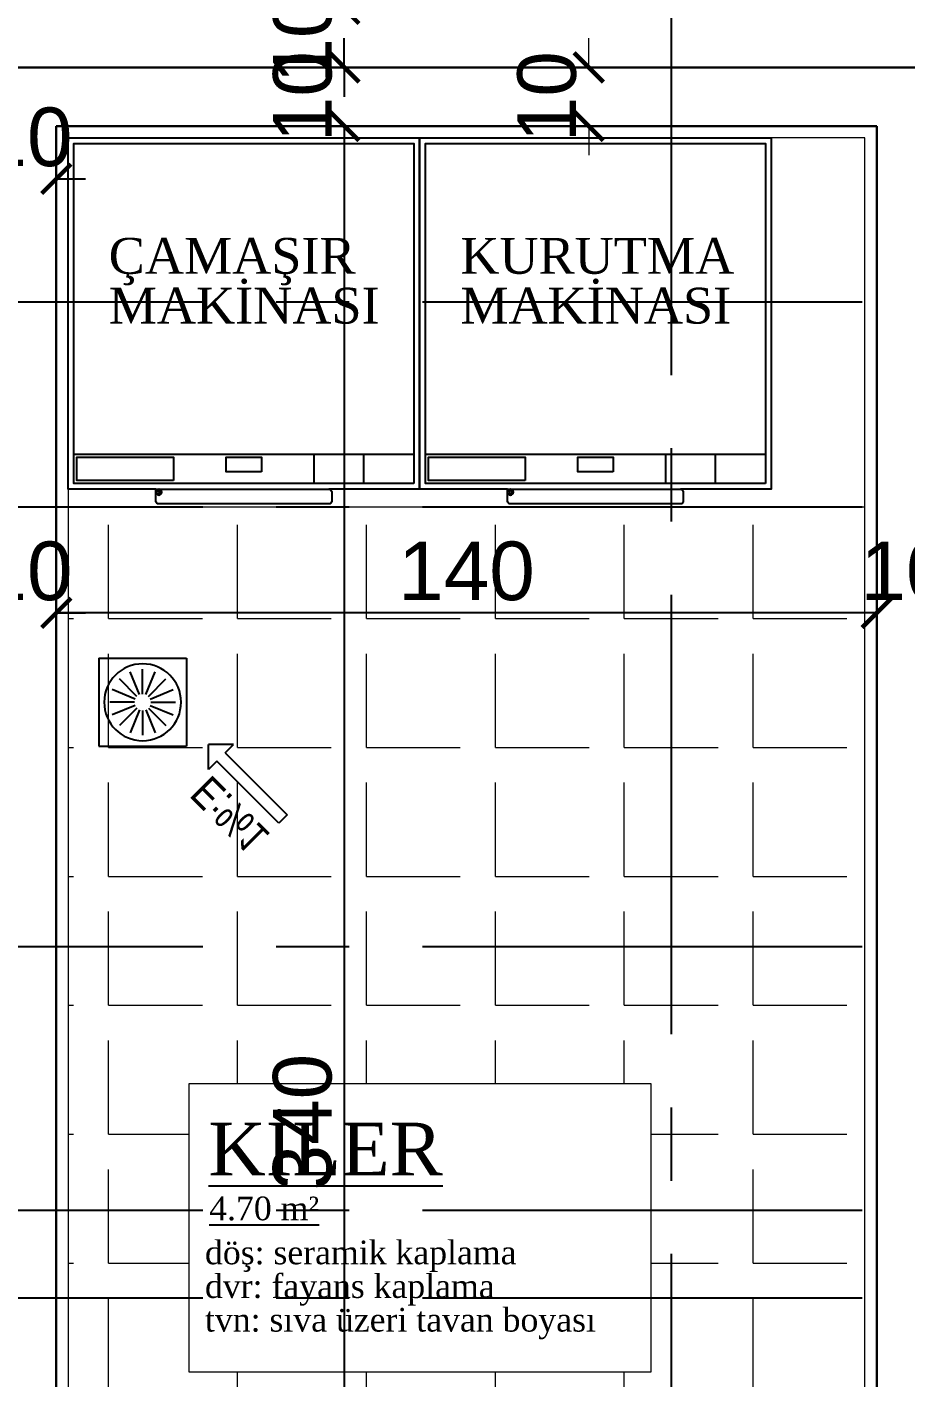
# Model space of a CAD drawing. Header units: millimetres. Extents: x 2778 to 13672, y 1832 to 5175.
# Drawn here: x 6771.6 to 6921.6, y 3431.7 to 3662.1 of the extents above; entities that cross this region are included whole.
import ezdxf

# ---------------------------------------------------------------- set-up
doc = ezdxf.new("R2010")
doc.units = ezdxf.units.MM
doc.linetypes.add('CENTER2', pattern=[112.5, 75, -12.5, 12.5, -12.5])
doc.linetypes.add('DASHDOT2', pattern=[12.7, 6.35, -3.175, 0, -3.175])
doc.layers.add('7-DCR-FRN', color=8, linetype='Continuous')
doc.layers.add('Yazi', color=7, linetype='Continuous')
for name, color, linetype, lineweight in [('aks', 251, 'DASHDOT2', 35), ('duvar', 232, 'Continuous', 30), ('Kiris', 7, 'Continuous', 30), ('sıva iç', 21, 'Continuous', 0), ('tefriş', 252, 'Continuous', 5), ('yazı', 11, 'Continuous', 20), ('z - tarama', 251, 'Continuous', 18), ('ÖLÇÜ İÇ', 7, 'Continuous', 9)]:
    doc.layers.add(name, color=color, linetype=linetype, lineweight=lineweight)
doc.styles.get("Standard").update_dxf_attribs({"font": 'arial.ttf'})
doc.styles.add('swis', font='swissc.ttf', dxfattribs={"height": 10})
doc.styles.add('Times roman', font='times.ttf')
doc.dimstyles.new('zulay iç ölçü', dxfattribs={"dimtxt": 10, "dimasz": 5, "dimexe": 0.18, "dimexo": 0, "dimgap": 2, "dimtad": 3, "dimdec": 0, "dimzin": 0, "dimdsep": 46, "dimtxsty": 'Standard', "dimblk": 'ARCHTICK', "dimcen": 0.09, "dimse1": 1, "dimse2": 1, "dimadec": 0, "dimazin": 0, "dimtfac": 1, "dimtdec": 0, "dimtix": 1, "dimtofl": 0, "dimtmove": 0, "dimatfit": 3, "dimldrblk": 'ARCHTICK', "dimfxl": 1, "dimtolj": 1, "dimtzin": 0, "dimarcsym": 0})
pattern_1 = [(0, (-1057024.51, 409725.164), (0, 22), [16, -6]), (90, (-1057024.51, 409725.164), (-22, 1e-15), [16, -6])]

# ---------------------------------------------------------------- blocks, each defined once
blk = doc.blocks.new('*U489')
at = {"layer": '7-DCR-FRN', "linetype": 'Continuous'}
for points in [[(15.5, 5, 0.414214), (15, 4.5), (15, 3, 0.414214), (15.5, 2.5), (44.5, 2.5, 0.414214), (45, 3), (45, 5), (60, 5), (60, 65), (0, 65), (0, 5)], [(45, 5), (15.5, 5, 0.414214), (15, 4.5), (15, 3, 0.414214), (15.5, 2.5), (44.5, 2.5, 0.414214), (45, 3)]]:
    blk.add_lwpolyline(points, format="xyb", close=True, dxfattribs=at)
for points in [[(1, 6), (59, 6), (59, 64), (1, 64)], [(1, 6), (59, 6), (59, 11), (1, 11)], [(1, 6), (18, 6), (18, 11), (1, 11)], [(27, 8), (33, 8), (33, 10.5), (27, 10.5)], [(42, 6.5), (58.5, 6.5), (58.5, 10.5), (42, 10.5)]]:
    blk.add_lwpolyline(points, close=True, dxfattribs=at)
blk.add_lwpolyline([(9.5, 6), (9.5, 11)], dxfattribs=at)
for radius in [0.5, 0.25]:
    blk.add_circle((44.5, 4.5), radius, dxfattribs=at)
blk = doc.blocks.new('eğim çizgisi')
at = {"layer": 'Yazi'}
for p, q in [((1343.11, 4120.2), (1332.51, 4109.59)), ((1344.53, 4118.78), (1343.11, 4120.2)), ((1333.92, 4108.18), (1344.53, 4118.78)), ((1331.09, 4111.01), (1331.09, 4106.76)), ((1332.51, 4109.59), (1331.09, 4111.01)), ((1333.92, 4108.18), (1335.34, 4106.76)), ((1312.34, 4092.04), (1312.34, 4107.04)), ((1312.34, 4107.04), (1327.34, 4107.04)), ((1327.34, 4092.04), (1327.34, 4107.04)), ((1335.34, 4106.76), (1331.09, 4106.76)), ((1318.85, 4100.54), (1315.87, 4103.52)), ((1319.31, 4100.84), (1317.69, 4104.74)), ((1319.84, 4100.95), (1319.84, 4105.17)), ((1320.38, 4100.84), (1322, 4104.74)), ((1320.84, 4100.54), (1323.82, 4103.52)), ((1318.54, 4100.08), (1314.65, 4101.7)), ((1321.14, 4100.08), (1325.04, 4101.7)), ((1318.44, 4099.54), (1314.22, 4099.54)), ((1318.54, 4099.01), (1314.65, 4097.39)), ((1321.14, 4099.01), (1325.04, 4097.39)), ((1321.25, 4099.54), (1325.47, 4099.54)), ((1318.85, 4098.55), (1315.87, 4095.57)), ((1319.31, 4098.24), (1317.69, 4094.35)), ((1319.84, 4098.14), (1319.84, 4093.92)), ((1320.38, 4098.24), (1322, 4094.35)), ((1320.84, 4098.55), (1323.82, 4095.57)), ((1312.34, 4092.04), (1327.34, 4092.04))]:
    blk.add_line(p, q, dxfattribs=at)
blk.add_circle((1319.84, 4099.54), 6.56, dxfattribs=at)
at = {"layer": 'Yazi', "style": 'swis'}
blk.add_text('E:%%%1', height=5.335, rotation=45, dxfattribs=at).set_placement((1331.42, 4111.73))
blk = doc.blocks.new('_ArchTick')
at = {"color": 0, "linetype": 'ByBlock', "const_width": 0.15}
blk.add_lwpolyline([(-0.5, -0.5), (0.5, 0.5)], dxfattribs=at)
blk = doc.blocks.new('*D2135')
at = {"layer": 'Defpoints', "color": 0, "transparency": 16777216}
for p in [(6825.73, 3655.23), (6825.73, 3645.23), (6825.73, 3645.23)]:
    blk.add_point(p, dxfattribs=at)
at = {"layer": 'ÖLÇÜ İÇ', "color": 0, "lineweight": -2, "transparency": 16777216}
for p, q in [((6825.73, 3655.23), (6825.73, 3660.23)), ((6825.73, 3645.23), (6825.73, 3640.23))]:
    blk.add_line(p, q, dxfattribs=at)
at = {"layer": 'ÖLÇÜ İÇ', "color": 0, "lineweight": -2, "transparency": 16777216, "xscale": 5, "yscale": 5, "zscale": 5}
for p, rotation in [((6825.73, 3655.23), 270), ((6825.73, 3645.23), 90)]:
    blk.add_blockref('_ArchTick', p, dxfattribs=dict(at, rotation=rotation))
at = {"layer": 'ÖLÇÜ İÇ', "color": 0, "transparency": 16777216, "insert": (6818.63, 3650.23), "char_height": 10, "attachment_point": 5, "rotation": 90}
blk.add_mtext('\\A1;10', dxfattribs=at)
blk = doc.blocks.new('*D2136')
at = {"layer": 'Defpoints', "color": 0, "transparency": 16777216}
for p in [(6825.73, 3645.23), (6825.73, 3305.23), (6825.73, 3305.23)]:
    blk.add_point(p, dxfattribs=at)
at = {"layer": 'ÖLÇÜ İÇ', "color": 0, "lineweight": -2, "transparency": 16777216}
blk.add_line((6825.73, 3645.23), (6825.73, 3305.23), dxfattribs=at)
at = {"layer": 'ÖLÇÜ İÇ', "color": 0, "lineweight": -2, "transparency": 16777216, "xscale": 5, "yscale": 5, "zscale": 5}
for p, rotation in [((6825.73, 3645.23), 90), ((6825.73, 3305.23), 270)]:
    blk.add_blockref('_ArchTick', p, dxfattribs=dict(at, rotation=rotation))
at = {"layer": 'ÖLÇÜ İÇ', "color": 0, "transparency": 16777216, "insert": (6818.62, 3475.23), "char_height": 10, "attachment_point": 5, "rotation": 90}
blk.add_mtext('\\A1;340', dxfattribs=at)
blk = doc.blocks.new('*D2195')
at = {"layer": 'Defpoints', "color": 0, "transparency": 16777216}
for p in [(6916.58, 3562.14), (6916.58, 3562.14), (6926.58, 3562.14)]:
    blk.add_point(p, dxfattribs=at)
at = {"layer": 'ÖLÇÜ İÇ', "color": 0, "lineweight": -2, "transparency": 16777216}
for p, q in [((6916.58, 3562.14), (6911.58, 3562.14)), ((6926.58, 3562.14), (6931.58, 3562.14))]:
    blk.add_line(p, q, dxfattribs=at)
at = {"layer": 'ÖLÇÜ İÇ', "color": 0, "lineweight": -2, "transparency": 16777216, "xscale": 5, "yscale": 5, "zscale": 5}
blk.add_blockref('_ArchTick', (6916.58, 3562.14), dxfattribs=at)
at = {"layer": 'ÖLÇÜ İÇ', "color": 0, "lineweight": -2, "transparency": 16777216, "xscale": 5, "yscale": 5, "zscale": 5, "rotation": 180}
blk.add_blockref('_ArchTick', (6926.58, 3562.14), dxfattribs=at)
at = {"layer": 'ÖLÇÜ İÇ', "color": 0, "transparency": 16777216, "insert": (6921.58, 3569.24), "char_height": 10, "attachment_point": 5}
blk.add_mtext('\\A1;10', dxfattribs=at)
blk = doc.blocks.new('*D2196')
at = {"layer": 'Defpoints', "color": 0, "transparency": 16777216}
for p in [(6776.58, 3562.14), (6776.58, 3562.14), (6916.58, 3562.14)]:
    blk.add_point(p, dxfattribs=at)
at = {"layer": 'ÖLÇÜ İÇ', "color": 0, "lineweight": -2, "transparency": 16777216}
blk.add_line((6916.58, 3562.14), (6776.58, 3562.14), dxfattribs=at)
at = {"layer": 'ÖLÇÜ İÇ', "color": 0, "lineweight": -2, "transparency": 16777216, "xscale": 5, "yscale": 5, "zscale": 5, "rotation": 180}
blk.add_blockref('_ArchTick', (6776.58, 3562.14), dxfattribs=at)
at = {"layer": 'ÖLÇÜ İÇ', "color": 0, "lineweight": -2, "transparency": 16777216, "xscale": 5, "yscale": 5, "zscale": 5}
blk.add_blockref('_ArchTick', (6916.58, 3562.14), dxfattribs=at)
at = {"layer": 'ÖLÇÜ İÇ', "color": 0, "transparency": 16777216, "insert": (6846.58, 3569.24), "char_height": 10, "attachment_point": 5}
blk.add_mtext('\\A1;140', dxfattribs=at)
blk = doc.blocks.new('*D2197')
at = {"layer": 'Defpoints', "color": 0, "transparency": 16777216}
for p in [(6766.58, 3562.14), (6766.58, 3562.14), (6776.58, 3562.14)]:
    blk.add_point(p, dxfattribs=at)
at = {"layer": 'ÖLÇÜ İÇ', "color": 0, "lineweight": -2, "transparency": 16777216}
for p, q in [((6766.58, 3562.14), (6761.58, 3562.14)), ((6776.58, 3562.14), (6781.58, 3562.14))]:
    blk.add_line(p, q, dxfattribs=at)
at = {"layer": 'ÖLÇÜ İÇ', "color": 0, "lineweight": -2, "transparency": 16777216, "xscale": 5, "yscale": 5, "zscale": 5}
blk.add_blockref('_ArchTick', (6766.58, 3562.14), dxfattribs=at)
at = {"layer": 'ÖLÇÜ İÇ', "color": 0, "lineweight": -2, "transparency": 16777216, "xscale": 5, "yscale": 5, "zscale": 5, "rotation": 180}
blk.add_blockref('_ArchTick', (6776.58, 3562.14), dxfattribs=at)
at = {"layer": 'ÖLÇÜ İÇ', "color": 0, "transparency": 16777216, "insert": (6771.58, 3569.24), "char_height": 10, "attachment_point": 5}
blk.add_mtext('\\A1;10', dxfattribs=at)
blk = doc.blocks.new('*D2260')
at = {"layer": 'Defpoints', "color": 0, "transparency": 16777216}
for p in [(6766.58, 3636.2), (6776.58, 3636.2), (6776.58, 3636.2)]:
    blk.add_point(p, dxfattribs=at)
at = {"layer": 'ÖLÇÜ İÇ', "color": 0, "lineweight": -2, "transparency": 16777216}
for p, q in [((6766.58, 3636.2), (6761.58, 3636.2)), ((6776.58, 3636.2), (6781.58, 3636.2))]:
    blk.add_line(p, q, dxfattribs=at)
at = {"layer": 'ÖLÇÜ İÇ', "color": 0, "lineweight": -2, "transparency": 16777216, "xscale": 5, "yscale": 5, "zscale": 5}
blk.add_blockref('_ArchTick', (6766.58, 3636.2), dxfattribs=at)
at = {"layer": 'ÖLÇÜ İÇ', "color": 0, "lineweight": -2, "transparency": 16777216, "xscale": 5, "yscale": 5, "zscale": 5, "rotation": 180}
blk.add_blockref('_ArchTick', (6776.58, 3636.2), dxfattribs=at)
at = {"layer": 'ÖLÇÜ İÇ', "color": 0, "transparency": 16777216, "insert": (6771.58, 3643.31), "char_height": 10, "attachment_point": 5}
blk.add_mtext('\\A1;10', dxfattribs=at)
blk = doc.blocks.new('*D2393')
at = {"layer": 'Defpoints', "color": 0, "transparency": 16777216}
for p in [(6825.73, 3665.23), (6825.73, 3665.23), (6825.73, 3655.23)]:
    blk.add_point(p, dxfattribs=at)
at = {"layer": 'ÖLÇÜ İÇ', "color": 0, "lineweight": -2, "transparency": 16777216}
for p, q in [((6825.73, 3665.23), (6825.73, 3670.23)), ((6825.73, 3655.23), (6825.73, 3650.23))]:
    blk.add_line(p, q, dxfattribs=at)
at = {"layer": 'ÖLÇÜ İÇ', "color": 0, "lineweight": -2, "transparency": 16777216, "xscale": 5, "yscale": 5, "zscale": 5}
for p, rotation in [((6825.73, 3665.23), 270), ((6825.73, 3655.23), 90)]:
    blk.add_blockref('_ArchTick', p, dxfattribs=dict(at, rotation=rotation))
at = {"layer": 'ÖLÇÜ İÇ', "color": 0, "transparency": 16777216, "insert": (6818.63, 3660.23), "char_height": 10, "attachment_point": 5, "rotation": 90}
blk.add_mtext('\\A1;10', dxfattribs=at)

msp = doc.modelspace()

# ---------------------------------------------------------------- hatches: boundary and pattern name
at = {"layer": 'z - tarama', "true_color": 0xffffff}
h = msp.add_hatch(dxfattribs=at)
h.set_pattern_fill('ANGLE', scale=80, style=0)
h.set_pattern_definition(pattern_1)
h.paths.add_polyline_path([(7356.58, 3205.23), (7464.58, 3205.23), (7464.58, 3196.6), (7463.58, 3196.6), (7463.58, 3191.6), (7464.58, 3191.6), (7464.58, 3077.23), (7442.24, 3077.23), (7442.24, 3078.23), (7437.24, 3078.23), (7437.24, 3077.23), (7434.24, 3077.23), (7356.58, 3077.23)])
h.paths.add_polyline_path([(7356.58, 3250.23), (7464.58, 3250.23), (7464.58, 3205.23), (7356.58, 3205.23)])
h.paths.add_polyline_path([(7356.58, 3293.23), (7359.64, 3293.23), (7359.64, 3292.23), (7364.64, 3292.23), (7364.64, 3293.23), (7367.64, 3293.23), (7452.64, 3293.23), (7452.64, 3292.23), (7457.64, 3292.23), (7457.64, 3293.23), (7464.58, 3293.23), (7464.58, 3289.6), (7463.58, 3289.6), (7463.58, 3284.6), (7464.58, 3284.6), (7464.58, 3281.6), (7464.58, 3250.23), (7356.58, 3250.23)])
h.paths.add_polyline_path([(7031.58, 3293.23), (7069.16, 3293.23), (7069.16, 3292.23), (7074.16, 3292.23), (7074.16, 3293.23), (7077.16, 3293.23), (7162.16, 3293.23), (7162.16, 3292.23), (7167.16, 3292.23), (7167.16, 3293.23), (7356.58, 3293.23), (7356.58, 3250.23), (7031.58, 3250.23)])
h.paths.add_polyline_path([(7031.58, 3250.23), (7356.58, 3250.23), (7356.58, 3205.23), (7031.58, 3205.23)])
h.paths.add_polyline_path([(7031.58, 3205.23), (7356.58, 3205.23), (7356.58, 3075.23), (7341.58, 3075.23), (7341.58, 3165.23), (7031.58, 3165.23)])
h.paths.add_polyline_path([(7344.49, 3078.23), (7349.24, 3078.23), (7349.24, 3077.98, 0.414214), (7348.99, 3078.23), (7344.24, 3078.23), (7344.24, 3077.98, -0.414214)], flags=16)
h.paths.add_polyline_path([(6926.58, 3205.23), (7031.58, 3205.23), (7031.58, 3167.23), (6994.69, 3167.23), (6994.69, 3168.23), (6989.69, 3168.23), (6989.69, 3167.23), (6986.69, 3167.23), (6926.58, 3167.23)])
h.paths.add_polyline_path([(6926.58, 3250.23), (7031.58, 3250.23), (7031.58, 3205.23), (6926.58, 3205.23)])
h.paths.add_polyline_path([(6926.58, 3293.23), (7031.58, 3293.23), (7031.58, 3250.23), (6926.58, 3250.23)])
h.paths.add_polyline_path([(6881.58, 3293.23), (6926.58, 3293.23), (6926.58, 3250.23), (6881.58, 3250.23)])
h.paths.add_polyline_path([(6881.58, 3250.23), (6926.58, 3250.23), (6926.58, 3205.23), (6881.58, 3205.23)])
h.paths.add_polyline_path([(6881.58, 3205.23), (6926.58, 3205.23), (6926.58, 3167.23), (6901.69, 3167.23), (6901.69, 3168.23), (6896.69, 3168.23), (6896.69, 3167.23), (6881.58, 3167.23)])
h.paths.add_polyline_path([(6443.58, 3205.23), (6881.58, 3205.23), (6881.58, 3167.23), (6856.04, 3167.23), (6856.04, 3168.23), (6851.04, 3168.23), (6851.04, 3167.23), (6848.04, 3167.23), (6763.04, 3167.23), (6763.04, 3168.23), (6758.04, 3168.23), (6758.04, 3167.23), (6443.58, 3167.23)])
h.paths.add_polyline_path([(6592.44, 3250.23), (6881.58, 3250.23), (6881.58, 3205.23), (6443.58, 3205.23), (6443.58, 3248.23), (6448.58, 3248.23), (6448.58, 3250.23), (6482.68, 3250.23), (6482.68, 3210.98), (6592.44, 3210.98)])
h.paths.add_polyline_path([(6592.44, 3276.65), (6482.68, 3276.65), (6482.68, 3250.23), (6448.58, 3250.23), (6448.58, 3295.23), (6594.58, 3295.23), (6594.58, 3293.23), (6634.58, 3293.23), (6662.6, 3293.23), (6662.6, 3292.23), (6667.6, 3292.23), (6667.6, 3293.23), (6670.6, 3293.23), (6755.6, 3293.23), (6755.6, 3292.23), (6760.6, 3292.23), (6760.6, 3293.23), (6777.51, 3293.23), (6777.51, 3292.23), (6782.51, 3292.23), (6782.51, 3293.23), (6785.51, 3293.23), (6870.51, 3293.23), (6870.51, 3292.23), (6875.51, 3292.23), (6875.51, 3293.23), (6881.58, 3293.23), (6881.58, 3250.23), (6592.44, 3250.23)])
h.paths.add_polyline_path([(6448.58, 3355.23), (6594.58, 3355.23), (6594.58, 3295.23), (6448.58, 3295.23)])
h.paths.add_polyline_path([(6448.58, 3445.23), (6594.58, 3445.23), (6594.58, 3355.23), (6448.58, 3355.23)])
h.paths.add_polyline_path([(6448.58, 3460.23), (6594.58, 3460.23), (6594.58, 3445.23), (6448.58, 3445.23)])
h.paths.add_polyline_path([(6448.58, 3505.23), (6594.58, 3505.23), (6594.58, 3460.23), (6448.58, 3460.23)])
h.paths.add_polyline_path([(6443.58, 3643.23), (6594.58, 3643.23), (6594.58, 3505.23), (6448.58, 3505.23), (6448.58, 3507.23), (6443.58, 3507.23)])
at = {"layer": 'z - tarama'}
h = msp.add_hatch(dxfattribs=at)
h.set_pattern_fill('ANGLE', color=252, scale=80, style=0)
h.set_pattern_definition(pattern_1)
h.paths.add_polyline_path([(6881.58, 3355.23), (6914.58, 3355.23), (6914.58, 3322.23), (6881.58, 3322.23)])
h.paths.add_polyline_path([(6854.95, 3355.23), (6881.58, 3355.23), (6881.58, 3322.23), (6879.58, 3322.23), (6879.58, 3307.23), (6875.51, 3307.23), (6875.51, 3307.98, 0.414214), (6875.26, 3308.23), (6870.76, 3308.23, 0.414214), (6870.51, 3307.98), (6870.51, 3307.23), (6869.71, 3307.23, 0.150327)])
h.paths.add_polyline_path([(6778.58, 3355.23), (6828.92, 3355.23), (6783.68, 3309.99), (6785.38, 3308.3), (6784.31, 3307.23), (6782.51, 3307.23), (6782.51, 3307.98, 0.414214), (6782.26, 3308.23), (6778.58, 3308.23)])
h.paths.add_polyline_path([(6784.31, 3307.85), (6784.31, 3307.7, -0.414214), (6783.71, 3308.3), (6783.86, 3308.3, 0.414214)], flags=16)
h.paths.add_polyline_path([(6778.58, 3445.23), (6799.26, 3445.23), (6799.26, 3432.57), (6878.04, 3432.57), (6878.04, 3445.23), (6881.58, 3445.23), (6881.58, 3355.23), (6854.95, 3355.23, 0.047156), (6844.7, 3367.62), (6844.7, 3367.62), (6843, 3369.32), (6842.98, 3369.29, 0.191599), (6784.31, 3392.63), (6784.31, 3355.23), (6778.58, 3355.23)])
h.paths.add_polyline_path([(6881.58, 3445.23), (6914.58, 3445.23), (6914.58, 3355.23), (6881.58, 3355.23)])
h.paths.add_polyline_path([(6881.58, 3460.23), (6914.58, 3460.23), (6914.58, 3445.23), (6881.58, 3445.23)])
h.paths.add_polyline_path([(6881.58, 3505.23), (6914.58, 3505.23), (6914.58, 3460.23), (6881.58, 3460.23)])
h.paths.add_polyline_path([(6778.58, 3505.23), (6881.58, 3505.23), (6881.58, 3460.23), (6878.04, 3460.23), (6878.04, 3481.82), (6799.26, 3481.82), (6799.26, 3460.23), (6778.58, 3460.23)])
h.paths.add_polyline_path([(6778.58, 3460.23), (6799.26, 3460.23), (6799.26, 3445.23), (6778.58, 3445.23)])
h.paths.add_polyline_path([(6878.04, 3460.23), (6881.58, 3460.23), (6881.58, 3445.23), (6878.04, 3445.23)])
h.paths.add_polyline_path([(6782.18, 3323.21), (6820.22, 3361.24), (6826.93, 3354.53), (6788.9, 3316.5)], flags=9)
h.paths.add_polyline_path([(6914.58, 3580.23), (6881.58, 3580.23), (6881.58, 3505.23), (6914.58, 3505.23)])
h.paths.add_polyline_path([(6881.58, 3580.23), (6778.58, 3580.23), (6778.58, 3505.23), (6881.58, 3505.23)])

# ---------------------------------------------------------------- linework, layer by layer
at = {"layer": 'aks', "color": 251, "linetype": 'CENTER2', "lineweight": -3}
for points in [[(6881.58, 2140.23), (6881.58, 5100.23)], [(2901.58, 3615.23), (8131.58, 3615.23)], [(2901.58, 3580.23), (8131.58, 3580.23)], [(2901.58, 3505.23), (8131.58, 3505.23)], [(2901.58, 3460.23), (8131.58, 3460.23)], [(2901.58, 3445.23), (8131.58, 3445.23)]]:
    msp.add_lwpolyline(points, dxfattribs=at)
at = {"layer": 'duvar', "lineweight": 30}
for p, q in [((6916.58, 3645.23), (6776.58, 3645.23)), ((6776.58, 3645.23), (6776.58, 3305.23)), ((6916.58, 3645.23), (6916.58, 3320.23))]:
    msp.add_line(p, q, dxfattribs=at)
at = {"layer": 'Kiris'}
msp.add_lwpolyline([(7856.58, 3655.23), (6766.58, 3655.23)], dxfattribs=at)
msp.add_lwpolyline([(7856.58, 3655.23), (6766.58, 3655.23)], dxfattribs=at)
at = {"layer": 'sıva iç'}
msp.add_lwpolyline([(6914.58, 3643.23), (6778.58, 3643.23), (6778.58, 3307.23), (6879.58, 3307.23), (6879.58, 3322.23), (6914.58, 3322.23)], close=True, dxfattribs=at)
msp.add_lwpolyline([(6778.58, 3580.23), (6914.58, 3580.23)], dxfattribs=at)
at = {"layer": 'yazı'}
msp.add_lwpolyline([(6799.26, 3481.82), (6878.04, 3481.82), (6878.04, 3432.57), (6799.26, 3432.57)], close=True, dxfattribs=at)
at = {"layer": 'ÖLÇÜ İÇ'}
for p, q in [((6867.43, 3655.23), (6867.43, 3660.23)), ((6867.43, 3645.23), (6867.43, 3640.23))]:
    msp.add_line(p, q, dxfattribs=at)

# ---------------------------------------------------------------- block references
at = {"layer": '7-DCR-FRN', "linetype": 'Continuous', "xscale": -1}
for p in [(6838.58, 3578.23), (6898.58, 3578.23)]:
    msp.add_blockref('*U489', p, dxfattribs=at)
at = {"layer": 'tefriş', "xscale": -1, "rotation": 180}
msp.add_blockref('eğim çizgisi', (5471.47, 7646.43), dxfattribs=at)
at = {"layer": 'ÖLÇÜ İÇ', "xscale": 5, "yscale": 5, "zscale": 5}
for p, rotation in [((6867.43, 3655.23), 270), ((6867.43, 3645.23), 90)]:
    msp.add_blockref('_ArchTick', p, dxfattribs=dict(at, rotation=rotation))

# ---------------------------------------------------------------- texts
at = {"layer": 'Yazi', "style": 'Times roman'}
for s, height, p in [('ÇAMAŞIR', 6.122, (6785.52, 3620.01)), ('KURUTMA', 6.122, (6845.52, 3620.01)), ('MAKİNASI', 6.122, (6785.52, 3611.51)), ('MAKİNASI', 6.122, (6845.52, 3611.51)), ('%%UKİLER', 8.996, (6802.53, 3466.14)), ('%%U4.70 m²', 4.037, (6802.67, 3458.49))]:
    msp.add_text(s, height=height, dxfattribs=at).set_placement(p)
at = {"layer": 'yazı', "style": 'Times roman'}
for s, p in [('döş: seramik kaplama', (6801.95, 3450.98)), ('dvr: fayans kaplama', (6801.95, 3445.23)), ('tvn: sıva üzeri tavan boyası', (6801.95, 3439.49))]:
    msp.add_text(s, height=4.0366, dxfattribs=at).set_placement(p)
at = {"layer": 'ÖLÇÜ İÇ', "insert": (6860.32, 3650.23), "char_height": 10, "attachment_point": 5, "rotation": 90}
msp.add_mtext('\\A1;10', dxfattribs=at)

# ---------------------------------------------------------------- dimensions: what is measured, and where the dimension line sits
at = {"layer": 'ÖLÇÜ İÇ'}
for base, p2, angle, picture, middle in [((6825.73, 3665.23), (6825.73, 3665.23), 270, '*D2393', (6818.63, 3660.23)), ((6825.73, 3645.23), (6825.73, 3645.23), 90, '*D2135', (6818.63, 3650.23))]:
    dim = msp.add_linear_dim(base=base, p1=(6825.73, 3655.23), p2=p2, angle=angle, dimstyle='zulay iç ölçü', dxfattribs=at)
    dim.commit()
    dim.dimension.update_dxf_attribs({"geometry": picture, "text_midpoint": middle})
dim = msp.add_linear_dim(base=(6776.58, 3636.2), p1=(6766.58, 3636.2), p2=(6776.58, 3636.2), dimstyle='zulay iç ölçü', dxfattribs=at)
dim.commit()
dim.dimension.update_dxf_attribs({"geometry": '*D2260', "text_midpoint": (6771.58, 3643.31)})
for base, p1, p2, angle, picture, middle in [((6825.73, 3305.23), (6825.73, 3645.23), (6825.73, 3305.23), 90, '*D2136', (6818.62, 3475.23)), ((6766.58, 3562.14), (6776.58, 3562.14), (6766.58, 3562.14), 180, '*D2197', (6771.58, 3569.24)), ((6776.58, 3562.14), (6916.58, 3562.14), (6776.58, 3562.14), 180, '*D2196', (6846.58, 3569.24)), ((6916.58, 3562.14), (6926.58, 3562.14), (6916.58, 3562.14), 180, '*D2195', (6921.58, 3569.24))]:
    dim = msp.add_linear_dim(base=base, p1=p1, p2=p2, angle=angle, dimstyle='zulay iç ölçü', override={"dimtmove": 1}, dxfattribs=at)
    dim.commit()
    dim.dimension.update_dxf_attribs({"geometry": picture, "text_midpoint": middle})

doc.saveas('drawing.dxf')
